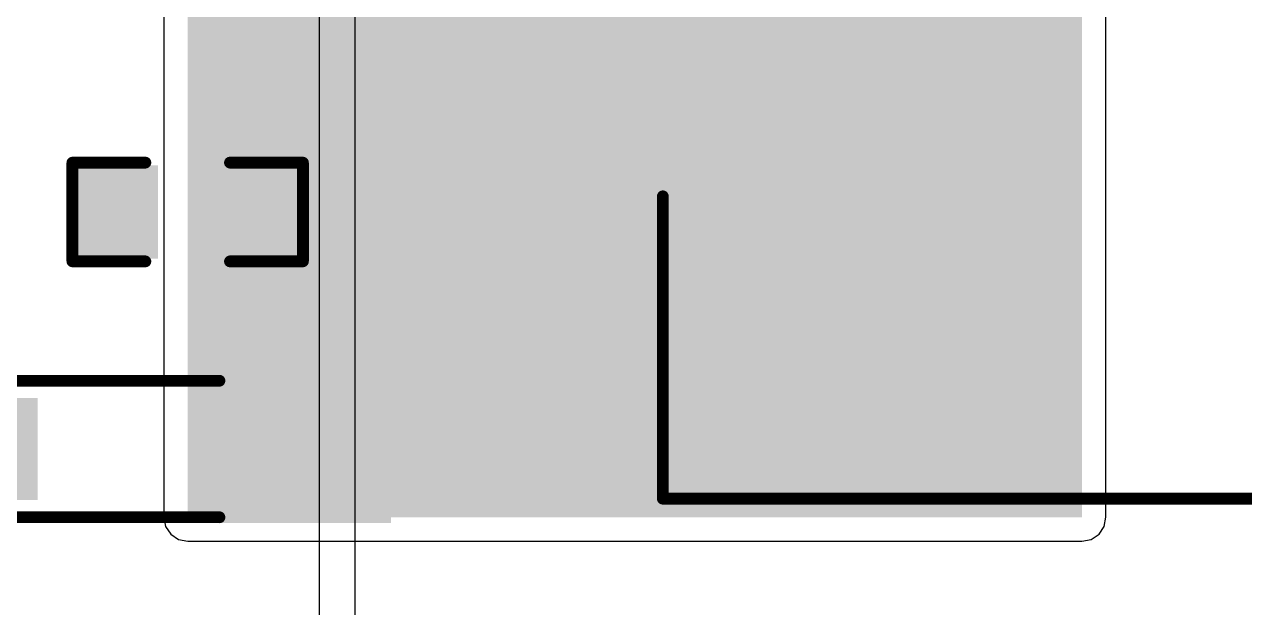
# Model space of a CAD drawing. Header units: inches. Extents: x 0 to 5379, y 0 to 5429.
# Drawn here: x 268.26 to 281.43, y 48.31 to 54.6 of the extents above; entities that cross this region are included whole.
import ezdxf

# ---------------------------------------------------------------- set-up
doc = ezdxf.new("R2010")
doc.units = ezdxf.units.IN
for name, color, linetype in [('PWR', 156, 'Continuous'), ('Top Layer', 1, 'Continuous'), ('Top Overlay', 2, 'Continuous'), ('Top Paste', 8, 'Continuous'), ('Top Solder', 216, 'Continuous')]:
    doc.layers.add(name, color=color, linetype=linetype)

# ---------------------------------------------------------------- blocks, each defined once
blk = doc.blocks.new('SRP1265A_150M_791')
at = {"layer": 'Top Layer'}
blk.add_hatch(color=1, dxfattribs=at).paths.add_polyline_path([(-7.09, 2.91), (-4.166, 2.91), (-4.166, -2.91), (-7.09, -2.91)])
at = {"layer": 'Top Paste'}
blk.add_hatch(color=8, dxfattribs=at).paths.add_polyline_path([(-7.09, 2.91), (-4.166, 2.91), (-4.166, -2.91), (-7.09, -2.91)])
at = {"layer": 'Top Solder'}
blk.add_hatch(color=216, dxfattribs=at).paths.add_polyline_path([(-7.141, 2.961), (-4.115, 2.961), (-4.115, -2.961), (-7.141, -2.961)])
at = {"layer": 'Top Overlay'}
for points in [[(-6.326, -6.326, 0.127, 0.127, 0), (-6.326, -3.062, 0.127, 0.127, 0)], [(-6.326, -6.326, 0.127, 0.127, 0), (6.326, -6.326, 0.127, 0.127, 0)]]:
    blk.add_lwpolyline(points, format="xyseb", dxfattribs=at)
for points in [[(-6.358, -3.062, 0.0635, 0.0635, 1), (-6.294, -3.062, 0.0635, 0.0635, 1)], [(-6.358, -6.326, 0.0635, 0.0635, 1), (-6.294, -6.326, 0.0635, 0.0635, 1)], [(-6.358, -6.326, 0.0635, 0.0635, 1), (-6.294, -6.326, 0.0635, 0.0635, 1)]]:
    blk.add_lwpolyline(points, format="xyseb", close=True, dxfattribs=at)
blk = doc.blocks.new('SOD_123_922')
at = {"layer": 'Top Layer'}
for points in [[(-1.1, 0.45), (-1.1, -0.45), (-2.05, -0.45), (-2.05, 0.45)], [(2.05, 0.45), (2.05, -0.45), (1.1, -0.45), (1.1, 0.45)]]:
    blk.add_hatch(color=1, dxfattribs=at).paths.add_polyline_path(points)
at = {"layer": 'Top Overlay'}
for points in [[(0.965, 0.508), (2.819, 0.508), (2.819, 0.8), (0.965, 0.8)], [(2.12, -0.787), (2.819, -0.787), (2.819, 0.788), (2.12, 0.788)], [(0.965, -0.8), (2.819, -0.8), (2.819, -0.508), (0.965, -0.508)]]:
    blk.add_hatch(color=2, dxfattribs=at).paths.add_polyline_path(points)
at = {"layer": 'Top Paste'}
for points in [[(-1.1, 0.45), (-1.1, -0.45), (-2.05, -0.45), (-2.05, 0.45)], [(2.05, 0.45), (2.05, -0.45), (1.1, -0.45), (1.1, 0.45)]]:
    blk.add_hatch(color=8, dxfattribs=at).paths.add_polyline_path(points)
at = {"layer": 'Top Solder'}
for points in [[(-0.998, 0.552), (-0.998, -0.552), (-2.152, -0.552), (-2.152, 0.552)], [(2.152, 0.552), (2.152, -0.552), (0.998, -0.552), (0.998, 0.552)]]:
    blk.add_hatch(color=216, dxfattribs=at).paths.add_polyline_path(points)
at = {"layer": 'Top Overlay'}
for points in [[(-1.372, 0.584, 0.127, 0.127, 0), (-1.372, 0.737, 0.127, 0.127, 0)], [(-1.372, 0.737, 0.127, 0.127, 0), (0.965, 0.737, 0.127, 0.127, 0)], [(-1.372, -0.737, 0.127, 0.127, 0), (-1.372, -0.584, 0.127, 0.127, 0)], [(-1.372, -0.737, 0.127, 0.127, 0), (0.965, -0.737, 0.127, 0.127, 0)]]:
    blk.add_lwpolyline(points, format="xyseb", dxfattribs=at)
for points in [[(-1.403, 0.737, 0.0635, 0.0635, 1), (-1.34, 0.737, 0.0635, 0.0635, 1)], [(-1.403, 0.737, 0.0635, 0.0635, 1), (-1.34, 0.737, 0.0635, 0.0635, 1)], [(0.933, 0.737, 0.0635, 0.0635, 1), (0.997, 0.737, 0.0635, 0.0635, 1)], [(-1.403, 0.584, 0.0635, 0.0635, 1), (-1.34, 0.584, 0.0635, 0.0635, 1)], [(-1.403, -0.584, 0.0635, 0.0635, 1), (-1.34, -0.584, 0.0635, 0.0635, 1)], [(-1.403, -0.737, 0.0635, 0.0635, 1), (-1.34, -0.737, 0.0635, 0.0635, 1)], [(-1.403, -0.737, 0.0635, 0.0635, 1), (-1.34, -0.737, 0.0635, 0.0635, 1)], [(0.933, -0.737, 0.0635, 0.0635, 1), (0.997, -0.737, 0.0635, 0.0635, 1)]]:
    blk.add_lwpolyline(points, format="xyseb", close=True, dxfattribs=at)
blk = doc.blocks.new('C___0603_1069')
at = {"layer": 'Top Layer'}
for points in [[(-0.381, 0.445), (-0.381, -0.445), (-1.143, -0.445), (-1.143, 0.445)], [(1.143, 0.445), (1.143, -0.445), (0.381, -0.445), (0.381, 0.445)]]:
    blk.add_hatch(color=1, dxfattribs=at).paths.add_polyline_path(points)
at = {"layer": 'Top Paste'}
for points in [[(-0.381, 0.445), (-0.381, -0.445), (-1.143, -0.445), (-1.143, 0.445)], [(1.143, 0.445), (1.143, -0.445), (0.381, -0.445), (0.381, 0.445)]]:
    blk.add_hatch(color=8, dxfattribs=at).paths.add_polyline_path(points)
at = {"layer": 'Top Solder'}
for points in [[(-0.321, 0.504), (-0.321, -0.504), (-1.203, -0.504), (-1.203, 0.504)], [(1.203, 0.504), (1.203, -0.504), (0.321, -0.504), (0.321, 0.504)]]:
    blk.add_hatch(color=216, dxfattribs=at).paths.add_polyline_path(points)
at = {"layer": 'Top Overlay'}
for points in [[(-1.245, 0.533, 0.127, 0.127, 0), (-0.457, 0.533, 0.127, 0.127, 0)], [(-1.245, -0.533, 0.127, 0.127, 0), (-1.245, 0.533, 0.127, 0.127, 0)], [(0.457, 0.533, 0.127, 0.127, 0), (1.245, 0.533, 0.127, 0.127, 0)], [(1.245, -0.533, 0.127, 0.127, 0), (1.245, 0.533, 0.127, 0.127, 0)], [(-1.245, -0.533, 0.127, 0.127, 0), (-0.457, -0.533, 0.127, 0.127, 0)], [(0.457, -0.533, 0.127, 0.127, 0), (1.245, -0.533, 0.127, 0.127, 0)]]:
    blk.add_lwpolyline(points, format="xyseb", dxfattribs=at)
for points in [[(-1.276, 0.533, 0.0635, 0.0635, 1), (-1.213, 0.533, 0.0635, 0.0635, 1)], [(-1.276, 0.533, 0.0635, 0.0635, 1), (-1.213, 0.533, 0.0635, 0.0635, 1)], [(-0.489, 0.533, 0.0635, 0.0635, 1), (-0.425, 0.533, 0.0635, 0.0635, 1)], [(0.425, 0.533, 0.0635, 0.0635, 1), (0.489, 0.533, 0.0635, 0.0635, 1)], [(1.213, 0.533, 0.0635, 0.0635, 1), (1.276, 0.533, 0.0635, 0.0635, 1)], [(1.213, 0.533, 0.0635, 0.0635, 1), (1.276, 0.533, 0.0635, 0.0635, 1)], [(-1.276, -0.533, 0.0635, 0.0635, 1), (-1.213, -0.533, 0.0635, 0.0635, 1)], [(-1.276, -0.533, 0.0635, 0.0635, 1), (-1.213, -0.533, 0.0635, 0.0635, 1)], [(-0.489, -0.533, 0.0635, 0.0635, 1), (-0.425, -0.533, 0.0635, 0.0635, 1)], [(0.425, -0.533, 0.0635, 0.0635, 1), (0.489, -0.533, 0.0635, 0.0635, 1)], [(1.213, -0.533, 0.0635, 0.0635, 1), (1.276, -0.533, 0.0635, 0.0635, 1)], [(1.213, -0.533, 0.0635, 0.0635, 1), (1.276, -0.533, 0.0635, 0.0635, 1)]]:
    blk.add_lwpolyline(points, format="xyseb", close=True, dxfattribs=at)

msp = doc.modelspace()

# ---------------------------------------------------------------- hatches: boundary and pattern name
at = {"layer": 'Top Layer'}
for points in [[(270.025, 49.283), (275.852, 49.283), (275.852, 66.015), (270.025, 66.015)], [(270.025, 49.283), (279.679, 49.283), (279.679, 62.313), (270.025, 62.313)]]:
    msp.add_hatch(color=1, dxfattribs=at).paths.add_polyline_path(points)

# ---------------------------------------------------------------- linework, layer by layer
at = {"layer": 'PWR'}
for p, q in [((271.442, 62.738), (271.442, 10.421)), ((271.831, 10.033), (271.831, 62.738))]:
    msp.add_line(p, q, dxfattribs=at)
at = {"layer": 'Top Layer'}
for p, q in [((269.766, 62.313), (269.766, 49.283)), ((279.938, 49.283), (279.938, 62.313)), ((269.766, 49.283), (269.785, 49.183)), ((279.919, 49.183), (279.938, 49.283)), ((269.785, 49.183), (269.842, 49.099)), ((279.863, 49.099), (279.919, 49.183)), ((269.842, 49.099), (269.926, 49.043)), ((269.926, 49.043), (270.025, 49.024)), ((270.025, 49.024), (279.679, 49.024)), ((279.679, 49.024), (279.779, 49.043)), ((279.779, 49.043), (279.863, 49.099))]:
    msp.add_line(p, q, dxfattribs=at)

# ---------------------------------------------------------------- block references
for name, p in [('SRP1265A_150M_791', (281.48, 55.809)), ('C___0603_1069', (270.024, 52.578)), ('SOD_123_922', (269.402, 50.019))]:
    msp.add_blockref(name, p)

doc.saveas('drawing.dxf')
